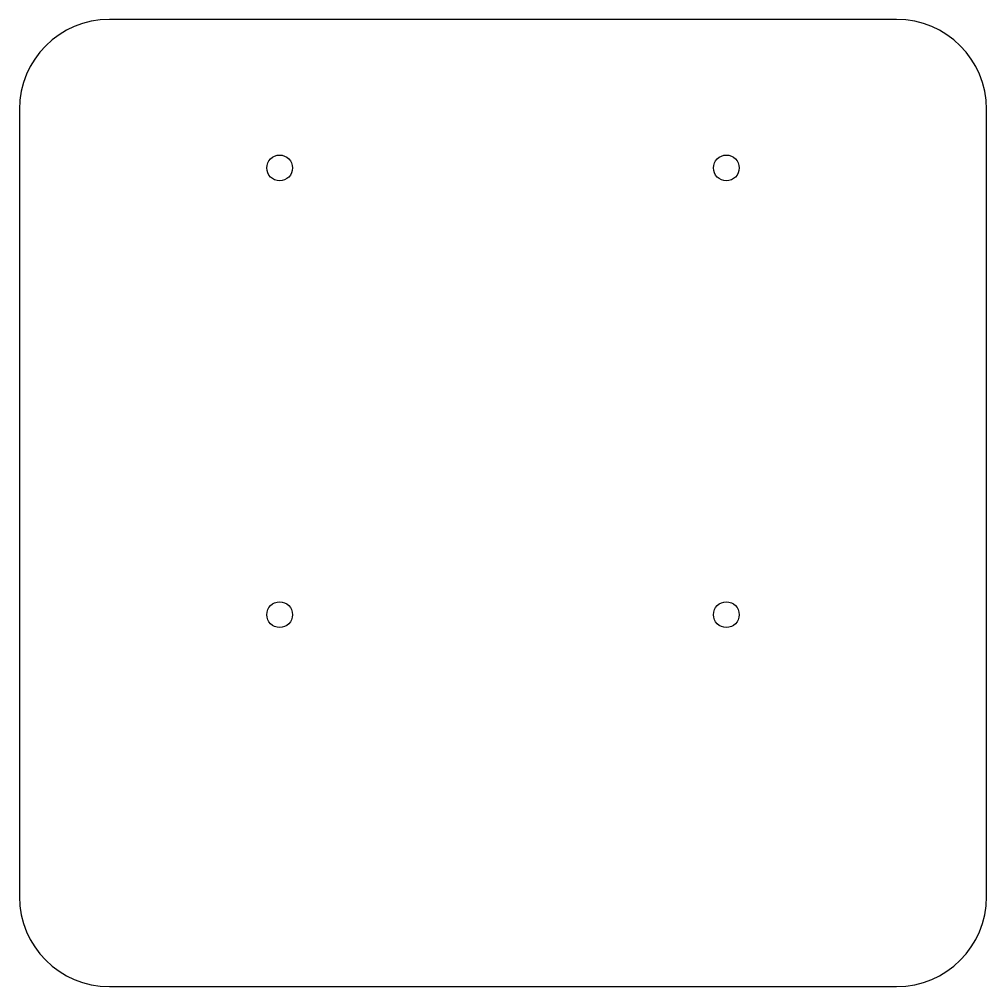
# Model space of a CAD drawing. Header units: millimetres. Extents: x -41.3 to 41.3, y -41.3 to 41.3.
import ezdxf

# ---------------------------------------------------------------- set-up
doc = ezdxf.new("R2010")
doc.units = ezdxf.units.MM
doc.layers.get('0').update_dxf_attribs({"linetype": 'CONTINUOUS'})

msp = doc.modelspace()

# ---------------------------------------------------------------- linework, layer by layer
for p, q in [((33.575, 41.25), (-33.575, 41.25)), ((-41.25, 33.575), (-41.25, -33.575)), ((41.25, -33.575), (41.25, 33.575)), ((-33.575, -41.25), (33.575, -41.25))]:
    msp.add_line(p, q)
for centre in [(-19.05, 28.575), (19.05, 28.575), (-19.05, -9.525), (19.05, -9.525)]:
    msp.add_circle(centre, 1.1)
for centre, start, end in [((-33.575, 33.575), 90, 180), ((33.575, 33.575), 0, 90), ((-33.575, -33.575), 180, 270), ((33.575, -33.575), -90, 0)]:
    msp.add_arc(centre, 7.675, start, end)

doc.saveas('drawing.dxf')
